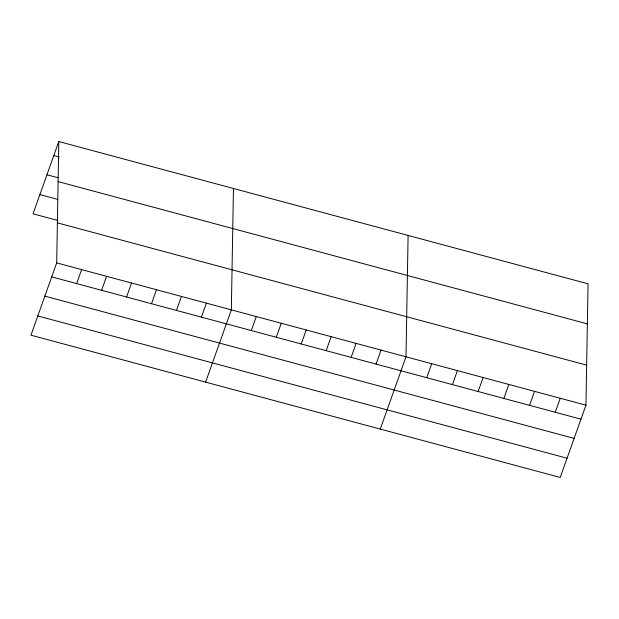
<?xml version="1.0" encoding="UTF-8"?>
<svg xmlns="http://www.w3.org/2000/svg" width="619" height="619" viewBox="0 0 619 619"><rect width="100%" height="100%" fill="white"/><g stroke="black" fill="none" stroke-linecap="round" stroke-linejoin="round"><path stroke-width="0.93" d="M56.693 262.897L58.79 141.542L588.05 283.819L585.953 405.174L560.21 477.458L30.95 335.181L56.693 262.897L585.953 405.174M233.448 188.493L231.344 309.848L205.609 382.132M408.099 235.444L406.002 356.799L380.259 429.083M58.79 141.542L33.047 213.826L58 220.534M76.655 283.595L81.638 269.605M101.609 290.303L106.592 276.314M126.562 297.012L131.545 283.022M151.516 303.72L156.491 289.731M176.461 310.421L181.444 296.439M201.415 317.129L206.398 303.148M251.314 330.546L256.297 316.557M276.267 337.254L281.25 323.265M301.221 343.963L306.196 329.973M326.167 350.671L331.15 336.682M351.12 357.372L356.103 343.39M376.073 364.08L381.049 350.099M426.731 377.698L431.706 363.717M452.435 384.608L457.418 370.626M478.139 391.525L483.122 377.536M503.851 398.435L508.833 384.445M529.554 405.344L534.537 391.355M555.266 412.254L560.241 398.265M53.807 155.531L59.354 157.017M46.959 174.767L58.047 177.746M58.093 181.591L587.354 323.869M39.902 194.583L57.459 199.303M57.381 222.848L586.642 365.125M51.71 276.886L580.97 419.164M44.854 296.122L574.123 438.399M37.798 315.945L567.066 458.222"/></g></svg>
